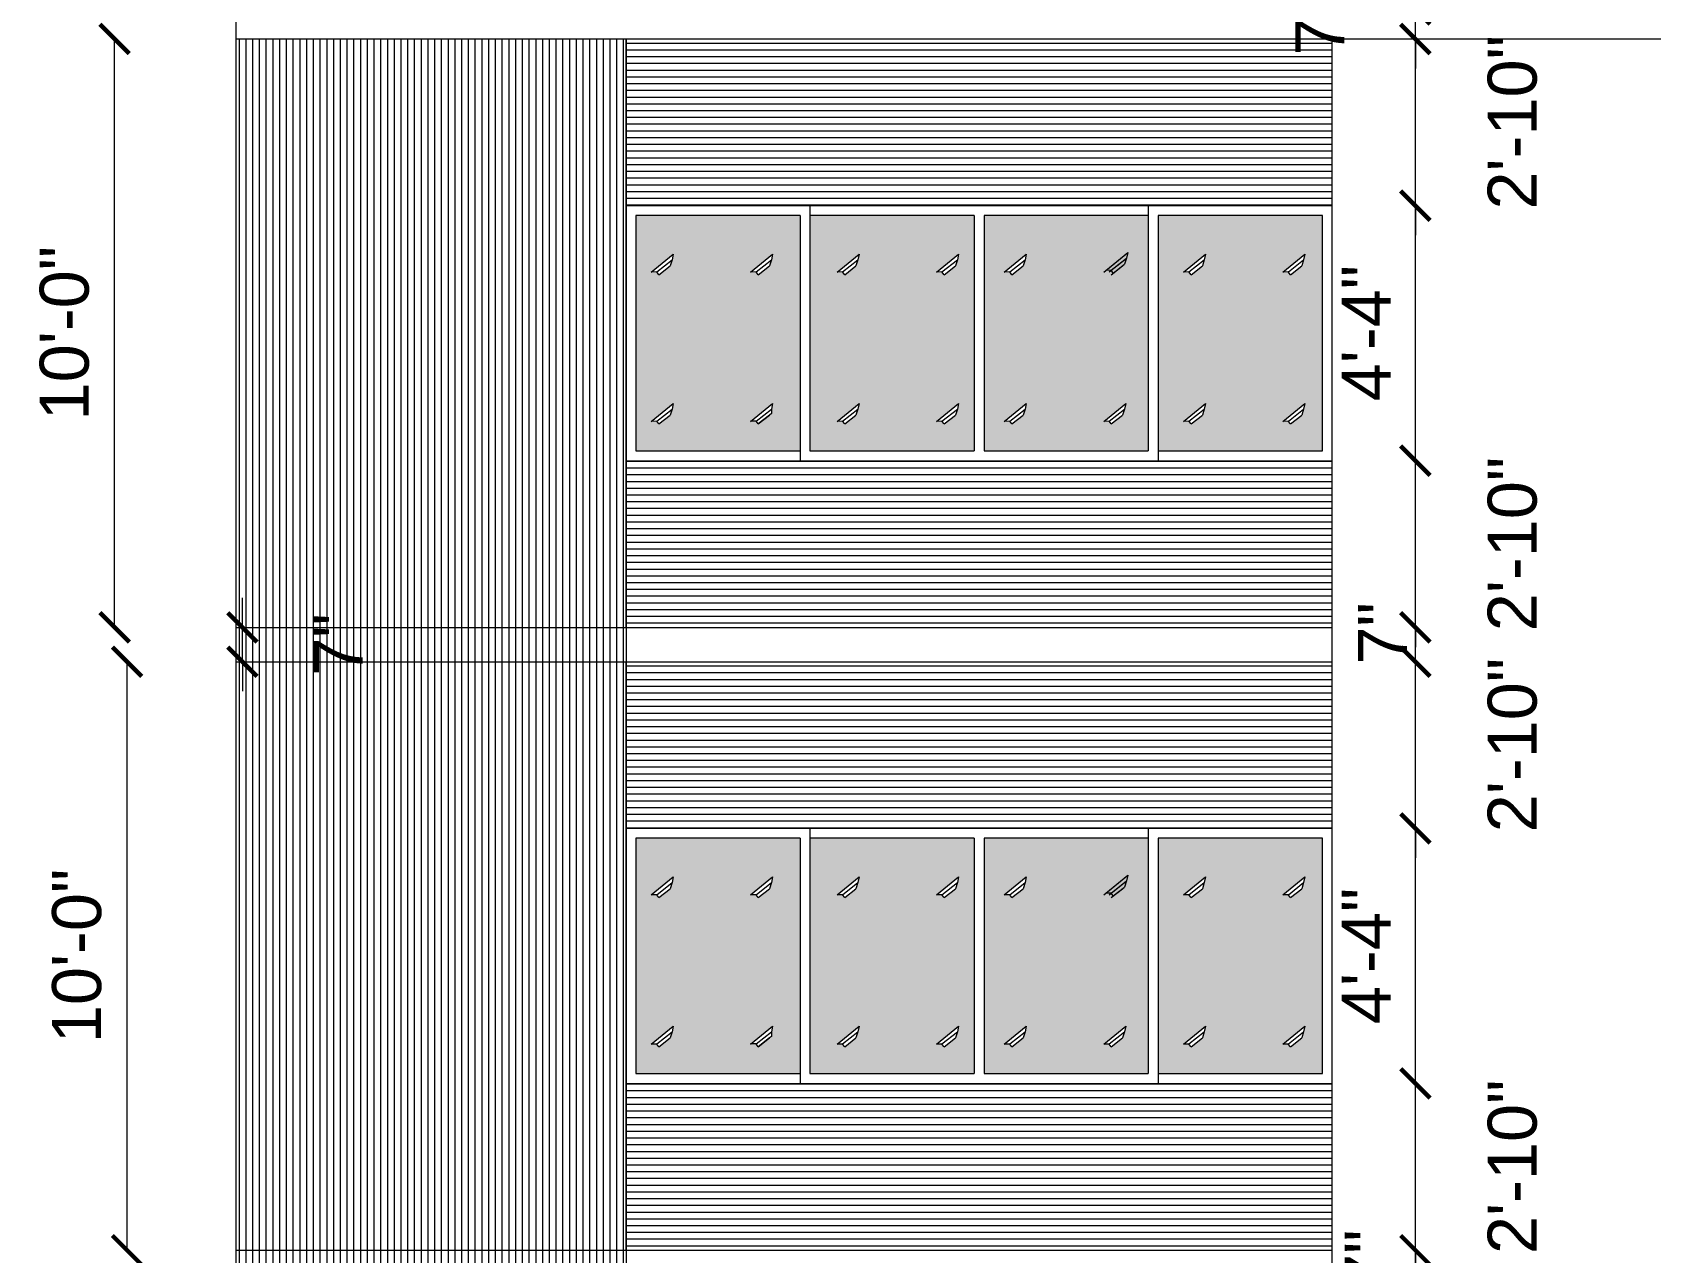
# Model space of a CAD drawing. Header units: inches. Extents: x -250485 to 735580, y -140410 to 288049.
# Drawn here: x 52215.4 to 52545.4, y 21725.4 to 21974.3 of the extents above; entities that cross this region are included whole.
import ezdxf

# ---------------------------------------------------------------- set-up
doc = ezdxf.new("R2010")
doc.units = ezdxf.units.IN
doc.header["$MEASUREMENT"] = 0
doc.header["$PDMODE"] = 35
doc.layers.get('0').update_dxf_attribs({"lineweight": 0})
doc.layers.get('Defpoints').update_dxf_attribs({"lineweight": 0})
for name, color, linetype, lineweight in [('DIM_WORKING', 7, 'Continuous', 0), ('FIX', 251, 'Continuous', 0), ('HATCH', 252, 'Continuous', 0), ('Layer1', 134, 'Continuous', 0), ('window', 140, 'Continuous', 0)]:
    doc.layers.add(name, color=color, linetype=linetype, lineweight=lineweight)
doc.styles.add('10IN', font='arial.ttf', dxfattribs={"height": 10})
doc.styles.add('SX', font='arial.ttf')
doc.dimstyles.new('DIM1', dxfattribs={"dimtxt": 15, "dimasz": 24, "dimexe": 0, "dimexo": 0, "dimgap": 20, "dimtad": 0, "dimdec": 0, "dimzin": 3, "dimdsep": 46, "dimlunit": 3, "dimtxsty": 'SX', "dimblk": 'OPEN30', "dimcen": 0, "dimse1": 1, "dimse2": 1, "dimclrd": 256, "dimclrt": 2, "dimadec": 0, "dimazin": 0, "dimtfac": 1, "dimtdec": 0, "dimtmove": 2, "dimatfit": 0, "dimldrblk": 'OPEN30', "dimfxl": 1, "dimtvp": 1, "dimtolj": 1, "dimtzin": 3, "dimlwd": -1, "dimarcsym": 0})
pattern_1 = [(0, (52632.9647, 21803.827), (4e-16, 1.375), [])]
pattern_2 = [(0, (52632.9647, 21930.827), (4e-16, 1.375), [])]

# ---------------------------------------------------------------- blocks, each defined once
blk = doc.blocks.new('_ArchTick')
at = {"color": 0, "linetype": 'ByBlock', "const_width": 0.15}
blk.add_lwpolyline([(-0.5, -0.5), (0.5, 0.5)], dxfattribs=at)
blk = doc.blocks.new('*D442')
at = {"layer": 'Defpoints', "color": 0, "ltscale": 30, "transparency": 16777216}
for p in [(52256.96, 21852.92), (52258.22, 21852.92), (52256.96, 21845.92)]:
    blk.add_point(p, dxfattribs=at)
at = {"layer": 'DIM_WORKING', "ltscale": 30, "transparency": 16777216}
for p, q in [((52258.22, 21852.92), (52258.22, 21858.92)), ((52258.22, 21845.92), (52258.22, 21852.92)), ((52258.22, 21845.92), (52258.22, 21839.92))]:
    blk.add_line(p, q, dxfattribs=at)
at = {"layer": 'DIM_WORKING', "ltscale": 30, "transparency": 16777216, "xscale": 6, "yscale": 6, "zscale": 6}
for p, rotation in [((52258.22, 21852.92), 270), ((52258.22, 21845.92), 90)]:
    blk.add_blockref('_ArchTick', p, dxfattribs=dict(at, rotation=rotation))
at = {"layer": 'DIM_WORKING', "ltscale": 30, "transparency": 16777216, "insert": (52277.72, 21849.42), "char_height": 10, "attachment_point": 5, "rotation": 90, "style": '10IN'}
blk.add_mtext('\\A1;7"', dxfattribs=at)
blk = doc.blocks.new('*D444')
at = {"layer": 'Defpoints', "color": 0, "ltscale": 30, "transparency": 16777216}
for p in [(52234.68, 21845.92), (52261.74, 21845.92), (52262.66, 21725.92)]:
    blk.add_point(p, dxfattribs=at)
at = {"layer": 'DIM_WORKING', "ltscale": 30, "transparency": 16777216}
blk.add_line((52234.68, 21725.92), (52234.68, 21845.92), dxfattribs=at)
at = {"layer": 'DIM_WORKING', "ltscale": 30, "transparency": 16777216, "xscale": 6, "yscale": 6, "zscale": 6}
for p, rotation in [((52234.68, 21845.92), 90), ((52234.68, 21725.92), 270)]:
    blk.add_blockref('_ArchTick', p, dxfattribs=dict(at, rotation=rotation))
at = {"layer": 'DIM_WORKING', "ltscale": 30, "transparency": 16777216, "insert": (52224.47, 21785.92), "char_height": 10, "attachment_point": 5, "rotation": 90, "style": '10IN'}
blk.add_mtext('\\A1;10\'-0"', dxfattribs=at)
blk = doc.blocks.new('*D445')
at = {"layer": 'Defpoints', "color": 0, "ltscale": 30, "transparency": 16777216}
for p in [(52232.15, 21972.92), (52266.03, 21972.92), (52266.03, 21852.92)]:
    blk.add_point(p, dxfattribs=at)
at = {"layer": 'DIM_WORKING', "ltscale": 30, "transparency": 16777216}
blk.add_line((52232.15, 21852.92), (52232.15, 21972.92), dxfattribs=at)
at = {"layer": 'DIM_WORKING', "ltscale": 30, "transparency": 16777216, "xscale": 6, "yscale": 6, "zscale": 6}
for p, rotation in [((52232.15, 21972.92), 90), ((52232.15, 21852.92), 270)]:
    blk.add_blockref('_ArchTick', p, dxfattribs=dict(at, rotation=rotation))
at = {"layer": 'DIM_WORKING', "ltscale": 30, "transparency": 16777216, "insert": (52221.94, 21912.92), "char_height": 10, "attachment_point": 5, "rotation": 90, "style": '10IN'}
blk.add_mtext('\\A1;10\'-0"', dxfattribs=at)
blk = doc.blocks.new('*D461')
at = {"layer": 'Defpoints', "color": 0, "ltscale": 30, "transparency": 16777216}
for p in [(52480.46, 21725.92), (52497.43, 21725.92), (52480.46, 21718.92)]:
    blk.add_point(p, dxfattribs=at)
at = {"layer": 'DIM_WORKING', "ltscale": 30, "transparency": 16777216}
blk.add_line((52497.43, 21718.92), (52497.43, 21725.92), dxfattribs=at)
at = {"layer": 'DIM_WORKING', "ltscale": 30, "transparency": 16777216, "xscale": 6, "yscale": 6, "zscale": 6}
for p, rotation in [((52497.43, 21725.92), 90), ((52497.43, 21718.92), 270)]:
    blk.add_blockref('_ArchTick', p, dxfattribs=dict(at, rotation=rotation))
at = {"layer": 'DIM_WORKING', "ltscale": 30, "transparency": 16777216, "insert": (52488.04, 21723.77), "char_height": 10, "attachment_point": 5, "rotation": 90, "style": '10IN'}
blk.add_mtext('\\A1;7"', dxfattribs=at)
blk = doc.blocks.new('*D462')
at = {"layer": 'Defpoints', "color": 0, "ltscale": 30, "transparency": 16777216}
for p in [(52480.46, 21759.92), (52497.43, 21759.92), (52480.46, 21725.92)]:
    blk.add_point(p, dxfattribs=at)
at = {"layer": 'DIM_WORKING', "ltscale": 30, "transparency": 16777216}
for p, q in [((52497.43, 21759.92), (52497.43, 21765.92)), ((52497.43, 21725.92), (52497.43, 21759.92)), ((52497.43, 21725.92), (52497.43, 21719.92))]:
    blk.add_line(p, q, dxfattribs=at)
at = {"layer": 'DIM_WORKING', "ltscale": 30, "transparency": 16777216, "xscale": 6, "yscale": 6, "zscale": 6}
for p, rotation in [((52497.43, 21759.92), 270), ((52497.43, 21725.92), 90)]:
    blk.add_blockref('_ArchTick', p, dxfattribs=dict(at, rotation=rotation))
at = {"layer": 'DIM_WORKING', "ltscale": 30, "transparency": 16777216, "insert": (52517.25, 21742.92), "char_height": 10, "attachment_point": 5, "rotation": 90, "style": '10IN'}
blk.add_mtext('\\A1;2\'-10"', dxfattribs=at)
blk = doc.blocks.new('*D463')
at = {"layer": 'Defpoints', "color": 0, "ltscale": 30, "transparency": 16777216}
for p in [(52480.46, 21811.92), (52497.43, 21811.92), (52480.46, 21759.92)]:
    blk.add_point(p, dxfattribs=at)
at = {"layer": 'DIM_WORKING', "ltscale": 30, "transparency": 16777216}
blk.add_line((52497.43, 21759.92), (52497.43, 21811.92), dxfattribs=at)
at = {"layer": 'DIM_WORKING', "ltscale": 30, "transparency": 16777216, "xscale": 6, "yscale": 6, "zscale": 6}
for p, rotation in [((52497.43, 21811.92), 90), ((52497.43, 21759.92), 270)]:
    blk.add_blockref('_ArchTick', p, dxfattribs=dict(at, rotation=rotation))
at = {"layer": 'DIM_WORKING', "ltscale": 30, "transparency": 16777216, "insert": (52487.43, 21785.92), "char_height": 10, "attachment_point": 5, "rotation": 90, "style": '10IN'}
blk.add_mtext('\\A1;4\'-4"', dxfattribs=at)
blk = doc.blocks.new('*D464')
at = {"layer": 'Defpoints', "color": 0, "ltscale": 30, "transparency": 16777216}
for p in [(52480.46, 21845.92), (52497.43, 21845.92), (52480.46, 21811.92)]:
    blk.add_point(p, dxfattribs=at)
at = {"layer": 'DIM_WORKING', "ltscale": 30, "transparency": 16777216}
for p, q in [((52497.43, 21845.92), (52497.43, 21851.92)), ((52497.43, 21811.92), (52497.43, 21845.92)), ((52497.43, 21811.92), (52497.43, 21805.92))]:
    blk.add_line(p, q, dxfattribs=at)
at = {"layer": 'DIM_WORKING', "ltscale": 30, "transparency": 16777216, "xscale": 6, "yscale": 6, "zscale": 6}
for p, rotation in [((52497.43, 21845.92), 270), ((52497.43, 21811.92), 90)]:
    blk.add_blockref('_ArchTick', p, dxfattribs=dict(at, rotation=rotation))
at = {"layer": 'DIM_WORKING', "ltscale": 30, "transparency": 16777216, "insert": (52517.25, 21828.92), "char_height": 10, "attachment_point": 5, "rotation": 90, "style": '10IN'}
blk.add_mtext('\\A1;2\'-10"', dxfattribs=at)
blk = doc.blocks.new('*D465')
at = {"layer": 'Defpoints', "color": 0, "ltscale": 30, "transparency": 16777216}
for p in [(52480.46, 21852.92), (52497.43, 21852.92), (52480.46, 21845.92)]:
    blk.add_point(p, dxfattribs=at)
at = {"layer": 'DIM_WORKING', "ltscale": 30, "transparency": 16777216}
blk.add_line((52497.43, 21845.92), (52497.43, 21852.92), dxfattribs=at)
at = {"layer": 'DIM_WORKING', "ltscale": 30, "transparency": 16777216, "xscale": 6, "yscale": 6, "zscale": 6}
for p, rotation in [((52497.43, 21852.92), 90), ((52497.43, 21845.92), 270)]:
    blk.add_blockref('_ArchTick', p, dxfattribs=dict(at, rotation=rotation))
at = {"layer": 'DIM_WORKING', "ltscale": 30, "transparency": 16777216, "insert": (52490.75, 21851.69), "char_height": 10, "attachment_point": 5, "rotation": 90, "style": '10IN'}
blk.add_mtext('\\A1;7"', dxfattribs=at)
blk = doc.blocks.new('*D466')
at = {"layer": 'Defpoints', "color": 0, "ltscale": 30, "transparency": 16777216}
for p in [(52480.46, 21886.92), (52497.43, 21886.92), (52480.46, 21852.92)]:
    blk.add_point(p, dxfattribs=at)
at = {"layer": 'DIM_WORKING', "ltscale": 30, "transparency": 16777216}
for p, q in [((52497.43, 21886.92), (52497.43, 21890.92)), ((52497.43, 21852.92), (52497.43, 21886.92)), ((52497.43, 21852.92), (52497.43, 21848.92))]:
    blk.add_line(p, q, dxfattribs=at)
at = {"layer": 'DIM_WORKING', "ltscale": 30, "transparency": 16777216, "xscale": 4, "yscale": 4, "zscale": 4}
for p, rotation in [((52497.43, 21886.92), 270), ((52497.43, 21852.92), 90)]:
    blk.add_blockref('_ArchTick', p, dxfattribs=dict(at, rotation=rotation))
at = {"layer": 'DIM_WORKING', "ltscale": 30, "transparency": 16777216, "insert": (52517.25, 21869.92), "char_height": 10, "attachment_point": 5, "rotation": 90, "style": '10IN'}
blk.add_mtext('\\A1;2\'-10"', dxfattribs=at)
blk = doc.blocks.new('*D467')
at = {"layer": 'Defpoints', "color": 0, "ltscale": 30, "transparency": 16777216}
for p in [(52480.46, 21938.92), (52497.43, 21938.92), (52480.46, 21886.92)]:
    blk.add_point(p, dxfattribs=at)
at = {"layer": 'DIM_WORKING', "ltscale": 30, "transparency": 16777216}
blk.add_line((52497.43, 21886.92), (52497.43, 21938.92), dxfattribs=at)
at = {"layer": 'DIM_WORKING', "ltscale": 30, "transparency": 16777216, "xscale": 6, "yscale": 6, "zscale": 6}
for p, rotation in [((52497.43, 21938.92), 90), ((52497.43, 21886.92), 270)]:
    blk.add_blockref('_ArchTick', p, dxfattribs=dict(at, rotation=rotation))
at = {"layer": 'DIM_WORKING', "ltscale": 30, "transparency": 16777216, "insert": (52487.43, 21912.92), "char_height": 10, "attachment_point": 5, "rotation": 90, "style": '10IN'}
blk.add_mtext('\\A1;4\'-4"', dxfattribs=at)
blk = doc.blocks.new('*D468')
at = {"layer": 'Defpoints', "color": 0, "ltscale": 30, "transparency": 16777216}
for p in [(52480.46, 21972.92), (52497.43, 21972.92), (52480.46, 21938.92)]:
    blk.add_point(p, dxfattribs=at)
at = {"layer": 'DIM_WORKING', "ltscale": 30, "transparency": 16777216}
for p, q in [((52497.43, 21972.92), (52497.43, 21978.92)), ((52497.43, 21938.92), (52497.43, 21972.92)), ((52497.43, 21938.92), (52497.43, 21932.92))]:
    blk.add_line(p, q, dxfattribs=at)
at = {"layer": 'DIM_WORKING', "ltscale": 30, "transparency": 16777216, "xscale": 6, "yscale": 6, "zscale": 6}
for p, rotation in [((52497.43, 21972.92), 270), ((52497.43, 21938.92), 90)]:
    blk.add_blockref('_ArchTick', p, dxfattribs=dict(at, rotation=rotation))
at = {"layer": 'DIM_WORKING', "ltscale": 30, "transparency": 16777216, "insert": (52517.25, 21955.92), "char_height": 10, "attachment_point": 5, "rotation": 90, "style": '10IN'}
blk.add_mtext('\\A1;2\'-10"', dxfattribs=at)
blk = doc.blocks.new('*D469')
at = {"layer": 'Defpoints', "color": 0, "ltscale": 30, "transparency": 16777216}
for p in [(52497.43, 21978.92), (52497.43, 21978.92), (52480.46, 21972.92)]:
    blk.add_point(p, dxfattribs=at)
at = {"layer": 'DIM_WORKING', "ltscale": 30, "transparency": 16777216}
for p, q in [((52497.43, 21978.92), (52497.43, 21984.92)), ((52497.43, 21972.92), (52497.43, 21978.92)), ((52497.43, 21972.92), (52497.43, 21966.92))]:
    blk.add_line(p, q, dxfattribs=at)
at = {"layer": 'DIM_WORKING', "ltscale": 30, "transparency": 16777216, "xscale": 6, "yscale": 6, "zscale": 6}
for p, rotation in [((52497.43, 21978.92), 270), ((52497.43, 21972.92), 90)]:
    blk.add_blockref('_ArchTick', p, dxfattribs=dict(at, rotation=rotation))
at = {"layer": 'DIM_WORKING', "ltscale": 30, "transparency": 16777216, "insert": (52477.93, 21975.92), "char_height": 10, "attachment_point": 5, "rotation": 90, "style": '10IN'}
blk.add_mtext('\\A1;7"', dxfattribs=at)

msp = doc.modelspace()

# ---------------------------------------------------------------- hatches: boundary and pattern name
at = {"layer": 'DIM_WORKING', "ltscale": 30}
h = msp.add_hatch(color=256, dxfattribs=at)
h.set_gradient(color1=(191, 203, 212), one_color=1, tint=1, name='CURVED')
h.paths.add_polyline_path([(52371.96, 21936.92), (52338.46, 21936.92), (52338.46, 21888.92), (52371.96, 21888.92)])
h.paths.add_polyline_path([(52361.86, 21925.38), (52366.35, 21929.04), (52366.1, 21927.87), (52365.71, 21926.64), (52363.41, 21924.84), (52362.97, 21925.4)], flags=16)
h.paths.add_polyline_path([(52345.44, 21926.64), (52343.15, 21924.84), (52342.7, 21925.4), (52341.59, 21925.38), (52346.08, 21929.04), (52345.84, 21927.87)], flags=16)
h.paths.add_polyline_path([(52366.35, 21898.6), (52366.1, 21897.43), (52366.1, 21896.52), (52365.71, 21896.2), (52363.41, 21894.4), (52362.98, 21894.97), (52361.9, 21894.97)], flags=16)
h.paths.add_polyline_path([(52346.08, 21898.6), (52345.84, 21897.43), (52345.44, 21896.2), (52343.15, 21894.4), (52342.7, 21894.96), (52341.59, 21894.94)], flags=16)
h.paths.add_polyline_path([(52373.96, 21888.92), (52407.46, 21888.92), (52407.46, 21936.92), (52373.96, 21936.92)])
h.paths.add_polyline_path([(52381.06, 21924.84), (52380.61, 21925.4), (52379.51, 21925.38), (52383.99, 21929.04), (52383.75, 21927.87), (52383.35, 21926.64)], flags=16)
h.paths.add_polyline_path([(52383.99, 21898.6), (52383.75, 21897.43), (52383.35, 21896.2), (52381.06, 21894.4), (52380.61, 21894.96), (52379.51, 21894.94)], flags=16)
h.paths.add_polyline_path([(52399.77, 21925.38), (52404.26, 21929.04), (52404.02, 21927.87), (52403.62, 21926.64), (52401.33, 21924.84), (52400.88, 21925.4)], flags=16)
h.paths.add_polyline_path([(52399.77, 21894.94), (52404.26, 21898.6), (52404.02, 21897.43), (52403.62, 21896.2), (52401.33, 21894.4), (52400.88, 21894.96)], flags=16)
h.paths.add_polyline_path([(52409.46, 21888.92), (52442.96, 21888.92), (52442.96, 21936.92), (52409.46, 21936.92)])
h.paths.add_polyline_path([(52418.08, 21898.6), (52417.84, 21897.43), (52417.44, 21896.2), (52415.15, 21894.4), (52414.7, 21894.96), (52413.6, 21894.94)], flags=16)
h.paths.add_polyline_path([(52415.15, 21924.84), (52414.7, 21925.4), (52413.6, 21925.38), (52418.08, 21929.04), (52417.84, 21927.87), (52417.44, 21926.64)], flags=16)
h.paths.add_polyline_path([(52438.12, 21926.98), (52435.83, 21925.17), (52435.42, 21924.84), (52437.71, 21926.64)], flags=16)
h.paths.add_polyline_path([(52433.87, 21894.94), (52438.35, 21898.6), (52438.11, 21897.43), (52437.71, 21896.2), (52435.42, 21894.4), (52434.97, 21894.96)], flags=16)
h.paths.add_polyline_path([(52478.46, 21936.92), (52444.96, 21936.92), (52444.96, 21888.92), (52478.46, 21888.92)])
h.paths.add_polyline_path([(52454.63, 21898.6), (52454.38, 21897.43), (52453.99, 21896.2), (52451.69, 21894.4), (52451.25, 21894.96), (52450.14, 21894.94)], flags=16)
h.paths.add_polyline_path([(52474.89, 21898.6), (52474.65, 21897.43), (52474.25, 21896.2), (52471.96, 21894.4), (52471.52, 21894.96), (52470.41, 21894.94)], flags=16)
h.paths.add_polyline_path([(52470.41, 21925.38), (52474.89, 21929.04), (52474.65, 21927.87), (52474.25, 21926.64), (52471.96, 21924.84), (52471.52, 21925.4)], flags=16)
h.paths.add_polyline_path([(52451.69, 21924.84), (52451.25, 21925.4), (52450.14, 21925.38), (52454.63, 21929.04), (52454.38, 21927.87), (52453.99, 21926.64)], flags=16)
h = msp.add_hatch(color=256, dxfattribs=at)
h.set_gradient(color1=(191, 203, 212), one_color=1, tint=1, name='CURVED')
h.paths.add_polyline_path([(52371.96, 21809.92), (52338.46, 21809.92), (52338.46, 21761.92), (52371.96, 21761.92)])
h.paths.add_polyline_path([(52361.86, 21798.38), (52366.35, 21802.04), (52366.1, 21800.87), (52365.71, 21799.64), (52363.41, 21797.84), (52362.97, 21798.4)], flags=16)
h.paths.add_polyline_path([(52345.44, 21799.64), (52343.15, 21797.84), (52342.7, 21798.4), (52341.59, 21798.38), (52346.08, 21802.04), (52345.84, 21800.87)], flags=16)
h.paths.add_polyline_path([(52366.35, 21771.6), (52366.1, 21770.43), (52366.1, 21769.52), (52365.71, 21769.2), (52363.41, 21767.4), (52362.98, 21767.97), (52361.9, 21767.97)], flags=16)
h.paths.add_polyline_path([(52346.08, 21771.6), (52345.84, 21770.43), (52345.44, 21769.2), (52343.15, 21767.4), (52342.7, 21767.96), (52341.59, 21767.94)], flags=16)
h.paths.add_polyline_path([(52373.96, 21761.92), (52407.46, 21761.92), (52407.46, 21809.92), (52373.96, 21809.92)])
h.paths.add_polyline_path([(52381.06, 21797.84), (52380.61, 21798.4), (52379.51, 21798.38), (52383.99, 21802.04), (52383.75, 21800.87), (52383.35, 21799.64)], flags=16)
h.paths.add_polyline_path([(52383.99, 21771.6), (52383.75, 21770.43), (52383.35, 21769.2), (52381.06, 21767.4), (52380.61, 21767.96), (52379.51, 21767.94)], flags=16)
h.paths.add_polyline_path([(52399.77, 21798.38), (52404.26, 21802.04), (52404.02, 21800.87), (52403.62, 21799.64), (52401.33, 21797.84), (52400.88, 21798.4)], flags=16)
h.paths.add_polyline_path([(52399.77, 21767.94), (52404.26, 21771.6), (52404.02, 21770.43), (52403.62, 21769.2), (52401.33, 21767.4), (52400.88, 21767.96)], flags=16)
h.paths.add_polyline_path([(52409.46, 21761.92), (52442.96, 21761.92), (52442.96, 21809.92), (52409.46, 21809.92)])
h.paths.add_polyline_path([(52418.08, 21771.6), (52417.84, 21770.43), (52417.44, 21769.2), (52415.15, 21767.4), (52414.7, 21767.96), (52413.6, 21767.94)], flags=16)
h.paths.add_polyline_path([(52415.15, 21797.84), (52414.7, 21798.4), (52413.6, 21798.38), (52418.08, 21802.04), (52417.84, 21800.87), (52417.44, 21799.64)], flags=16)
h.paths.add_polyline_path([(52438.12, 21799.98), (52435.83, 21798.17), (52435.42, 21797.84), (52437.71, 21799.64)], flags=16)
h.paths.add_polyline_path([(52433.87, 21767.94), (52438.35, 21771.6), (52438.11, 21770.43), (52437.71, 21769.2), (52435.42, 21767.4), (52434.97, 21767.96)], flags=16)
h.paths.add_polyline_path([(52478.46, 21809.92), (52444.96, 21809.92), (52444.96, 21761.92), (52478.46, 21761.92)])
h.paths.add_polyline_path([(52454.63, 21771.6), (52454.38, 21770.43), (52453.99, 21769.2), (52451.69, 21767.4), (52451.25, 21767.96), (52450.14, 21767.94)], flags=16)
h.paths.add_polyline_path([(52474.89, 21771.6), (52474.65, 21770.43), (52474.25, 21769.2), (52471.96, 21767.4), (52471.52, 21767.96), (52470.41, 21767.94)], flags=16)
h.paths.add_polyline_path([(52470.41, 21798.38), (52474.89, 21802.04), (52474.65, 21800.87), (52474.25, 21799.64), (52471.96, 21797.84), (52471.52, 21798.4)], flags=16)
h.paths.add_polyline_path([(52451.69, 21797.84), (52451.25, 21798.4), (52450.14, 21798.38), (52454.63, 21802.04), (52454.38, 21800.87), (52453.99, 21799.64)], flags=16)
at = {"layer": 'FIX', "ltscale": 30}
h = msp.add_hatch(dxfattribs=at)
h.set_pattern_fill('ANSI31', color=256, scale=11, angle=225, style=0)
h.set_pattern_definition([(270, (46690.2133, 17952.7787), (1.375, -3e-16), [])])
h.paths.add_polyline_path([(52336.46, 21972.92), (52256.96, 21972.92), (52256.96, 21344.92), (52336.46, 21344.92)])
h = msp.add_hatch(dxfattribs=at)
h.set_pattern_fill('ANSI31', color=256, scale=11, angle=315, style=0)
h.set_pattern_definition(pattern_2)
h.paths.add_polyline_path([(52480.46, 21972.92), (52336.46, 21972.92), (52336.46, 21938.92), (52480.46, 21938.92)])
h = msp.add_hatch(dxfattribs=at)
h.set_pattern_fill('ANSI31', color=256, scale=11, angle=315, style=0)
h.set_pattern_definition(pattern_2)
h.paths.add_polyline_path([(52480.46, 21886.92), (52336.46, 21886.92), (52336.46, 21852.92), (52480.46, 21852.92)])
h.paths.add_polyline_path([(52716.96, 21886.92), (52572.96, 21886.92), (52572.96, 21852.92), (52716.96, 21852.92)])
h.paths.add_polyline_path([(52716.96, 21972.92), (52572.96, 21972.92), (52572.96, 21938.92), (52716.96, 21938.92)])
h.paths.add_polyline_path([(52841.71, 21972.92), (52787.25, 21972.92), (52787.25, 21938.92), (52841.71, 21938.92)])
h.paths.add_polyline_path([(52841.71, 21886.92), (52787.25, 21886.92), (52787.25, 21852.92), (52841.71, 21852.92)])
h = msp.add_hatch(dxfattribs=at)
h.set_pattern_fill('ANSI31', color=256, scale=11, angle=315, style=0)
h.set_pattern_definition(pattern_1)
h.paths.add_polyline_path([(52480.46, 21845.92), (52336.46, 21845.92), (52336.46, 21811.92), (52480.46, 21811.92)])
h = msp.add_hatch(dxfattribs=at)
h.set_pattern_fill('ANSI31', color=256, scale=11, angle=315, style=0)
h.set_pattern_definition(pattern_1)
h.paths.add_polyline_path([(52480.46, 21759.92), (52336.46, 21759.92), (52336.46, 21725.92), (52480.46, 21725.92)])
h.paths.add_polyline_path([(52716.96, 21759.92), (52572.96, 21759.92), (52572.96, 21725.92), (52716.96, 21725.92)])
h.paths.add_polyline_path([(52716.96, 21845.92), (52572.96, 21845.92), (52572.96, 21811.92), (52716.96, 21811.92)])
h.paths.add_polyline_path([(52841.71, 21845.92), (52787.25, 21845.92), (52787.25, 21811.92), (52841.71, 21811.92)])
h.paths.add_polyline_path([(52841.71, 21759.92), (52787.25, 21759.92), (52787.25, 21725.92), (52841.71, 21725.92)])

# ---------------------------------------------------------------- linework, layer by layer
at = {"layer": 'DIM_WORKING', "ltscale": 30}
msp.add_line((52256.96, 21598.92), (52256.96, 21725.92), dxfattribs=at)
msp.add_lwpolyline([(52256.96, 21972.92), (52841.71, 21972.92)], dxfattribs=at)
at = {"layer": 'FIX', "ltscale": 30}
for points in [[(52336.46, 21344.92), (52256.96, 21344.92), (52256.96, 21972.92), (52336.46, 21972.92)], [(52572.96, 21344.92), (52480.46, 21344.92), (52480.46, 21972.92), (52572.96, 21972.92)]]:
    msp.add_lwpolyline(points, close=True, dxfattribs=at)
at = {"layer": 'HATCH', "ltscale": 30}
for p, q in [((52256.96, 21852.92), (52256.96, 21979.92)), ((52336.46, 21852.92), (52336.46, 21972.92)), ((52480.46, 21852.92), (52480.46, 21972.92)), ((52256.96, 21725.92), (52256.96, 21852.92)), ((52336.46, 21725.92), (52336.46, 21845.92)), ((52480.46, 21725.92), (52480.46, 21845.92))]:
    msp.add_line(p, q, dxfattribs=at)
for points in [[(52256.96, 21852.92), (52480.46, 21852.92)], [(52256.96, 21852.92), (52480.46, 21852.92)], [(52256.96, 21845.92), (52480.46, 21845.92)], [(52256.96, 21725.92), (52480.46, 21725.92)], [(52256.96, 21725.92), (52480.46, 21725.92)]]:
    msp.add_lwpolyline(points, dxfattribs=at)
at = {"layer": 'Layer1', "ltscale": 30}
for p, q in [((52341.59, 21925.38), (52346.08, 21929.04)), ((52346.08, 21929.04), (52345.84, 21927.87)), ((52361.86, 21925.38), (52366.35, 21929.04)), ((52361.86, 21925.38), (52366.35, 21929.04)), ((52366.35, 21929.04), (52366.1, 21927.87)), ((52379.51, 21925.38), (52383.99, 21929.04)), ((52379.51, 21925.38), (52383.99, 21929.04)), ((52383.99, 21929.04), (52383.75, 21927.87)), ((52399.77, 21925.38), (52404.26, 21929.04)), ((52399.77, 21925.38), (52404.26, 21929.04)), ((52404.26, 21929.04), (52404.02, 21927.87)), ((52413.6, 21925.38), (52418.08, 21929.04)), ((52413.6, 21925.38), (52418.08, 21929.04)), ((52418.08, 21929.04), (52417.84, 21927.87)), ((52433.87, 21925.38), (52438.35, 21929.04)), ((52434.28, 21925.72), (52438.76, 21929.38)), ((52435.39, 21925.74), (52438.52, 21928.21)), ((52438.52, 21928.21), (52438.12, 21926.98)), ((52438.76, 21929.38), (52438.52, 21928.21)), ((52450.14, 21925.38), (52454.63, 21929.04)), ((52450.14, 21925.38), (52454.63, 21929.04)), ((52454.63, 21929.04), (52454.38, 21927.87)), ((52470.41, 21925.38), (52474.89, 21929.04)), ((52470.41, 21925.38), (52474.89, 21929.04)), ((52474.89, 21929.04), (52474.65, 21927.87)), ((52342.7, 21925.4), (52341.59, 21925.38)), ((52343.15, 21924.84), (52342.7, 21925.4)), ((52342.71, 21925.41), (52345.84, 21927.87)), ((52343.15, 21924.84), (52345.44, 21926.64)), ((52345.84, 21927.87), (52345.44, 21926.64)), ((52362.97, 21925.4), (52361.86, 21925.38)), ((52363.41, 21924.84), (52362.97, 21925.4)), ((52362.98, 21925.41), (52366.1, 21927.87)), ((52362.98, 21925.41), (52366.1, 21927.87)), ((52363.41, 21924.84), (52365.71, 21926.64)), ((52363.41, 21924.84), (52365.71, 21926.64)), ((52366.1, 21927.87), (52365.71, 21926.64)), ((52380.61, 21925.4), (52379.51, 21925.38)), ((52381.06, 21924.84), (52380.61, 21925.4)), ((52380.62, 21925.41), (52383.75, 21927.87)), ((52380.62, 21925.41), (52383.75, 21927.87)), ((52381.06, 21924.84), (52383.35, 21926.64)), ((52381.06, 21924.84), (52383.35, 21926.64)), ((52383.75, 21927.87), (52383.35, 21926.64)), ((52400.88, 21925.4), (52399.77, 21925.38)), ((52401.33, 21924.84), (52400.88, 21925.4)), ((52400.89, 21925.41), (52404.02, 21927.87)), ((52400.89, 21925.41), (52404.02, 21927.87)), ((52401.33, 21924.84), (52403.62, 21926.64)), ((52401.33, 21924.84), (52403.62, 21926.64)), ((52404.02, 21927.87), (52403.62, 21926.64)), ((52414.7, 21925.4), (52413.6, 21925.38)), ((52415.15, 21924.84), (52414.7, 21925.4)), ((52414.71, 21925.41), (52417.84, 21927.87)), ((52414.71, 21925.41), (52417.84, 21927.87)), ((52415.15, 21924.84), (52417.44, 21926.64)), ((52415.15, 21924.84), (52417.44, 21926.64)), ((52417.84, 21927.87), (52417.44, 21926.64)), ((52435.38, 21925.74), (52434.28, 21925.72)), ((52434.98, 21925.41), (52438.11, 21927.87)), ((52435.83, 21925.17), (52435.38, 21925.74)), ((52435.42, 21924.84), (52437.71, 21926.64)), ((52435.83, 21925.17), (52438.12, 21926.98)), ((52451.25, 21925.4), (52450.14, 21925.38)), ((52451.69, 21924.84), (52451.25, 21925.4)), ((52451.26, 21925.41), (52454.38, 21927.87)), ((52451.26, 21925.41), (52454.38, 21927.87)), ((52451.69, 21924.84), (52453.99, 21926.64)), ((52451.69, 21924.84), (52453.99, 21926.64)), ((52454.38, 21927.87), (52453.99, 21926.64)), ((52471.52, 21925.4), (52470.41, 21925.38)), ((52471.96, 21924.84), (52471.52, 21925.4)), ((52471.53, 21925.41), (52474.65, 21927.87)), ((52471.53, 21925.41), (52474.65, 21927.87)), ((52471.96, 21924.84), (52474.25, 21926.64)), ((52471.96, 21924.84), (52474.25, 21926.64)), ((52474.65, 21927.87), (52474.25, 21926.64)), ((52341.59, 21894.94), (52346.08, 21898.6)), ((52341.59, 21894.94), (52346.08, 21898.6)), ((52346.08, 21898.6), (52345.84, 21897.43)), ((52361.86, 21894.94), (52366.35, 21898.6)), ((52366.35, 21898.6), (52366.1, 21897.43)), ((52379.51, 21894.94), (52383.99, 21898.6)), ((52379.51, 21894.94), (52383.99, 21898.6)), ((52383.99, 21898.6), (52383.75, 21897.43)), ((52399.77, 21894.94), (52404.26, 21898.6)), ((52399.77, 21894.94), (52404.26, 21898.6)), ((52404.26, 21898.6), (52404.02, 21897.43)), ((52413.6, 21894.94), (52418.08, 21898.6)), ((52413.6, 21894.94), (52418.08, 21898.6)), ((52418.08, 21898.6), (52417.84, 21897.43)), ((52433.87, 21894.94), (52438.35, 21898.6)), ((52433.87, 21894.94), (52438.35, 21898.6)), ((52438.35, 21898.6), (52438.11, 21897.43)), ((52450.14, 21894.94), (52454.63, 21898.6)), ((52450.14, 21894.94), (52454.63, 21898.6)), ((52454.63, 21898.6), (52454.38, 21897.43)), ((52470.41, 21894.94), (52474.89, 21898.6)), ((52470.41, 21894.94), (52474.89, 21898.6)), ((52474.89, 21898.6), (52474.65, 21897.43)), ((52342.71, 21894.97), (52345.84, 21897.43)), ((52342.71, 21894.97), (52345.84, 21897.43)), ((52343.15, 21894.4), (52345.44, 21896.2)), ((52343.15, 21894.4), (52345.44, 21896.2)), ((52345.84, 21897.43), (52345.44, 21896.2)), ((52362.98, 21894.97), (52366.1, 21897.43)), ((52363.41, 21894.4), (52365.71, 21896.2)), ((52365.71, 21896.2), (52363.41, 21894.4)), ((52366.1, 21896.52), (52365.71, 21896.2)), ((52366.1, 21897.43), (52366.1, 21896.52)), ((52380.62, 21894.97), (52383.75, 21897.43)), ((52380.62, 21894.97), (52383.75, 21897.43)), ((52381.06, 21894.4), (52383.35, 21896.2)), ((52381.06, 21894.4), (52383.35, 21896.2)), ((52383.75, 21897.43), (52383.35, 21896.2)), ((52400.89, 21894.97), (52404.02, 21897.43)), ((52400.89, 21894.97), (52404.02, 21897.43)), ((52401.33, 21894.4), (52403.62, 21896.2)), ((52401.33, 21894.4), (52403.62, 21896.2)), ((52404.02, 21897.43), (52403.62, 21896.2)), ((52414.71, 21894.97), (52417.84, 21897.43)), ((52414.71, 21894.97), (52417.84, 21897.43)), ((52415.15, 21894.4), (52417.44, 21896.2)), ((52415.15, 21894.4), (52417.44, 21896.2)), ((52417.84, 21897.43), (52417.44, 21896.2)), ((52434.98, 21894.97), (52438.11, 21897.43)), ((52434.98, 21894.97), (52438.11, 21897.43)), ((52435.42, 21894.4), (52437.71, 21896.2)), ((52435.42, 21894.4), (52437.71, 21896.2)), ((52438.11, 21897.43), (52437.71, 21896.2)), ((52451.26, 21894.97), (52454.38, 21897.43)), ((52451.26, 21894.97), (52454.38, 21897.43)), ((52451.69, 21894.4), (52453.99, 21896.2)), ((52451.69, 21894.4), (52453.99, 21896.2)), ((52454.38, 21897.43), (52453.99, 21896.2)), ((52471.53, 21894.97), (52474.65, 21897.43)), ((52471.53, 21894.97), (52474.65, 21897.43)), ((52471.96, 21894.4), (52474.25, 21896.2)), ((52471.96, 21894.4), (52474.25, 21896.2)), ((52474.65, 21897.43), (52474.25, 21896.2)), ((52342.7, 21894.96), (52341.59, 21894.94)), ((52343.15, 21894.4), (52342.7, 21894.96)), ((52362.98, 21894.97), (52361.86, 21894.97)), ((52363.41, 21894.4), (52362.98, 21894.97)), ((52380.61, 21894.96), (52379.51, 21894.94)), ((52381.06, 21894.4), (52380.61, 21894.96)), ((52400.88, 21894.96), (52399.77, 21894.94)), ((52401.33, 21894.4), (52400.88, 21894.96)), ((52414.7, 21894.96), (52413.6, 21894.94)), ((52415.15, 21894.4), (52414.7, 21894.96)), ((52434.97, 21894.96), (52433.87, 21894.94)), ((52435.42, 21894.4), (52434.97, 21894.96)), ((52451.25, 21894.96), (52450.14, 21894.94)), ((52451.69, 21894.4), (52451.25, 21894.96)), ((52471.52, 21894.96), (52470.41, 21894.94)), ((52471.96, 21894.4), (52471.52, 21894.96)), ((52341.59, 21798.38), (52346.08, 21802.04)), ((52342.71, 21798.41), (52345.84, 21800.87)), ((52343.15, 21797.84), (52345.44, 21799.64)), ((52345.84, 21800.87), (52345.44, 21799.64)), ((52346.08, 21802.04), (52345.84, 21800.87)), ((52361.86, 21798.38), (52366.35, 21802.04)), ((52361.86, 21798.38), (52366.35, 21802.04)), ((52362.98, 21798.41), (52366.1, 21800.87)), ((52362.98, 21798.41), (52366.1, 21800.87)), ((52363.41, 21797.84), (52365.71, 21799.64)), ((52363.41, 21797.84), (52365.71, 21799.64)), ((52366.1, 21800.87), (52365.71, 21799.64)), ((52366.35, 21802.04), (52366.1, 21800.87)), ((52379.51, 21798.38), (52383.99, 21802.04)), ((52379.51, 21798.38), (52383.99, 21802.04)), ((52380.62, 21798.41), (52383.75, 21800.87)), ((52380.62, 21798.41), (52383.75, 21800.87)), ((52381.06, 21797.84), (52383.35, 21799.64)), ((52381.06, 21797.84), (52383.35, 21799.64)), ((52383.75, 21800.87), (52383.35, 21799.64)), ((52383.99, 21802.04), (52383.75, 21800.87)), ((52399.77, 21798.38), (52404.26, 21802.04)), ((52399.77, 21798.38), (52404.26, 21802.04)), ((52400.89, 21798.41), (52404.02, 21800.87)), ((52400.89, 21798.41), (52404.02, 21800.87)), ((52401.33, 21797.84), (52403.62, 21799.64)), ((52401.33, 21797.84), (52403.62, 21799.64)), ((52404.02, 21800.87), (52403.62, 21799.64)), ((52404.26, 21802.04), (52404.02, 21800.87)), ((52413.6, 21798.38), (52418.08, 21802.04)), ((52413.6, 21798.38), (52418.08, 21802.04)), ((52414.71, 21798.41), (52417.84, 21800.87)), ((52414.71, 21798.41), (52417.84, 21800.87)), ((52415.15, 21797.84), (52417.44, 21799.64)), ((52415.15, 21797.84), (52417.44, 21799.64)), ((52417.84, 21800.87), (52417.44, 21799.64)), ((52418.08, 21802.04), (52417.84, 21800.87)), ((52433.87, 21798.38), (52438.35, 21802.04)), ((52434.28, 21798.72), (52438.76, 21802.38)), ((52434.98, 21798.41), (52438.11, 21800.87)), ((52435.39, 21798.74), (52438.52, 21801.21)), ((52435.42, 21797.84), (52437.71, 21799.64)), ((52435.83, 21798.17), (52438.12, 21799.98)), ((52438.52, 21801.21), (52438.12, 21799.98)), ((52438.76, 21802.38), (52438.52, 21801.21)), ((52450.14, 21798.38), (52454.63, 21802.04)), ((52450.14, 21798.38), (52454.63, 21802.04)), ((52451.26, 21798.41), (52454.38, 21800.87)), ((52451.26, 21798.41), (52454.38, 21800.87)), ((52451.69, 21797.84), (52453.99, 21799.64)), ((52451.69, 21797.84), (52453.99, 21799.64)), ((52454.38, 21800.87), (52453.99, 21799.64)), ((52454.63, 21802.04), (52454.38, 21800.87)), ((52470.41, 21798.38), (52474.89, 21802.04)), ((52470.41, 21798.38), (52474.89, 21802.04)), ((52471.53, 21798.41), (52474.65, 21800.87)), ((52471.53, 21798.41), (52474.65, 21800.87)), ((52471.96, 21797.84), (52474.25, 21799.64)), ((52471.96, 21797.84), (52474.25, 21799.64)), ((52474.65, 21800.87), (52474.25, 21799.64)), ((52474.89, 21802.04), (52474.65, 21800.87)), ((52342.7, 21798.4), (52341.59, 21798.38)), ((52343.15, 21797.84), (52342.7, 21798.4)), ((52362.97, 21798.4), (52361.86, 21798.38)), ((52363.41, 21797.84), (52362.97, 21798.4)), ((52380.61, 21798.4), (52379.51, 21798.38)), ((52381.06, 21797.84), (52380.61, 21798.4)), ((52400.88, 21798.4), (52399.77, 21798.38)), ((52401.33, 21797.84), (52400.88, 21798.4)), ((52414.7, 21798.4), (52413.6, 21798.38)), ((52415.15, 21797.84), (52414.7, 21798.4)), ((52435.38, 21798.74), (52434.28, 21798.72)), ((52435.83, 21798.17), (52435.38, 21798.74)), ((52451.25, 21798.4), (52450.14, 21798.38)), ((52451.69, 21797.84), (52451.25, 21798.4)), ((52471.52, 21798.4), (52470.41, 21798.38)), ((52471.96, 21797.84), (52471.52, 21798.4)), ((52341.59, 21767.94), (52346.08, 21771.6)), ((52341.59, 21767.94), (52346.08, 21771.6)), ((52342.71, 21767.97), (52345.84, 21770.43)), ((52342.71, 21767.97), (52345.84, 21770.43)), ((52345.84, 21770.43), (52345.44, 21769.2)), ((52346.08, 21771.6), (52345.84, 21770.43)), ((52361.86, 21767.94), (52366.35, 21771.6)), ((52362.98, 21767.97), (52366.1, 21770.43)), ((52366.35, 21771.6), (52366.1, 21770.43)), ((52366.1, 21770.43), (52366.1, 21769.52)), ((52379.51, 21767.94), (52383.99, 21771.6)), ((52379.51, 21767.94), (52383.99, 21771.6)), ((52380.62, 21767.97), (52383.75, 21770.43)), ((52380.62, 21767.97), (52383.75, 21770.43)), ((52383.75, 21770.43), (52383.35, 21769.2)), ((52383.99, 21771.6), (52383.75, 21770.43)), ((52399.77, 21767.94), (52404.26, 21771.6)), ((52399.77, 21767.94), (52404.26, 21771.6)), ((52400.89, 21767.97), (52404.02, 21770.43)), ((52400.89, 21767.97), (52404.02, 21770.43)), ((52404.02, 21770.43), (52403.62, 21769.2)), ((52404.26, 21771.6), (52404.02, 21770.43)), ((52413.6, 21767.94), (52418.08, 21771.6)), ((52413.6, 21767.94), (52418.08, 21771.6)), ((52414.71, 21767.97), (52417.84, 21770.43)), ((52414.71, 21767.97), (52417.84, 21770.43)), ((52417.84, 21770.43), (52417.44, 21769.2)), ((52418.08, 21771.6), (52417.84, 21770.43)), ((52433.87, 21767.94), (52438.35, 21771.6)), ((52433.87, 21767.94), (52438.35, 21771.6)), ((52434.98, 21767.97), (52438.11, 21770.43)), ((52434.98, 21767.97), (52438.11, 21770.43)), ((52438.11, 21770.43), (52437.71, 21769.2)), ((52438.35, 21771.6), (52438.11, 21770.43)), ((52450.14, 21767.94), (52454.63, 21771.6)), ((52450.14, 21767.94), (52454.63, 21771.6)), ((52451.26, 21767.97), (52454.38, 21770.43)), ((52451.26, 21767.97), (52454.38, 21770.43)), ((52454.38, 21770.43), (52453.99, 21769.2)), ((52454.63, 21771.6), (52454.38, 21770.43)), ((52470.41, 21767.94), (52474.89, 21771.6)), ((52470.41, 21767.94), (52474.89, 21771.6)), ((52471.53, 21767.97), (52474.65, 21770.43)), ((52471.53, 21767.97), (52474.65, 21770.43)), ((52474.65, 21770.43), (52474.25, 21769.2)), ((52474.89, 21771.6), (52474.65, 21770.43)), ((52342.7, 21767.96), (52341.59, 21767.94)), ((52343.15, 21767.4), (52342.7, 21767.96)), ((52343.15, 21767.4), (52345.44, 21769.2)), ((52343.15, 21767.4), (52345.44, 21769.2)), ((52362.98, 21767.97), (52361.86, 21767.97)), ((52363.41, 21767.4), (52362.98, 21767.97)), ((52363.41, 21767.4), (52365.71, 21769.2)), ((52365.71, 21769.2), (52363.41, 21767.4)), ((52366.1, 21769.52), (52365.71, 21769.2)), ((52380.61, 21767.96), (52379.51, 21767.94)), ((52381.06, 21767.4), (52380.61, 21767.96)), ((52381.06, 21767.4), (52383.35, 21769.2)), ((52381.06, 21767.4), (52383.35, 21769.2)), ((52400.88, 21767.96), (52399.77, 21767.94)), ((52401.33, 21767.4), (52400.88, 21767.96)), ((52401.33, 21767.4), (52403.62, 21769.2)), ((52401.33, 21767.4), (52403.62, 21769.2)), ((52414.7, 21767.96), (52413.6, 21767.94)), ((52415.15, 21767.4), (52414.7, 21767.96)), ((52415.15, 21767.4), (52417.44, 21769.2)), ((52415.15, 21767.4), (52417.44, 21769.2)), ((52434.97, 21767.96), (52433.87, 21767.94)), ((52435.42, 21767.4), (52434.97, 21767.96)), ((52435.42, 21767.4), (52437.71, 21769.2)), ((52435.42, 21767.4), (52437.71, 21769.2)), ((52451.25, 21767.96), (52450.14, 21767.94)), ((52451.69, 21767.4), (52451.25, 21767.96)), ((52451.69, 21767.4), (52453.99, 21769.2)), ((52451.69, 21767.4), (52453.99, 21769.2)), ((52471.52, 21767.96), (52470.41, 21767.94)), ((52471.96, 21767.4), (52471.52, 21767.96)), ((52471.96, 21767.4), (52474.25, 21769.2)), ((52471.96, 21767.4), (52474.25, 21769.2))]:
    msp.add_line(p, q, dxfattribs=at)
at = {"layer": 'window', "ltscale": 30}
for p, q in [((52373.96, 21938.92), (52373.96, 21888.92)), ((52442.96, 21938.92), (52442.96, 21888.92)), ((52371.96, 21936.92), (52371.96, 21886.92)), ((52407.46, 21936.92), (52407.46, 21888.92)), ((52409.46, 21936.92), (52409.46, 21888.92)), ((52444.96, 21936.92), (52444.96, 21886.92)), ((52371.96, 21809.92), (52371.96, 21759.92)), ((52373.96, 21811.92), (52373.96, 21761.92)), ((52407.46, 21809.92), (52407.46, 21761.92)), ((52409.46, 21809.92), (52409.46, 21761.92)), ((52442.96, 21811.92), (52442.96, 21761.92)), ((52444.96, 21809.92), (52444.96, 21759.92))]:
    msp.add_line(p, q, dxfattribs=at)
for points in [[(52480.46, 21938.92), (52336.46, 21938.92), (52336.46, 21886.92), (52480.46, 21886.92)], [(52480.46, 21811.92), (52336.46, 21811.92), (52336.46, 21759.92), (52480.46, 21759.92)]]:
    msp.add_lwpolyline(points, close=True, dxfattribs=at)
for points in [[(52371.96, 21936.92), (52338.46, 21936.92), (52338.46, 21888.92), (52371.96, 21888.92)], [(52407.46, 21936.92), (52373.96, 21936.92)], [(52442.96, 21936.92), (52409.46, 21936.92)], [(52444.96, 21888.92), (52478.46, 21888.92), (52478.46, 21936.92), (52444.96, 21936.92)], [(52373.96, 21888.92), (52407.46, 21888.92)], [(52409.46, 21888.92), (52442.96, 21888.92)], [(52371.96, 21809.92), (52338.46, 21809.92), (52338.46, 21761.92), (52371.96, 21761.92)], [(52407.46, 21809.92), (52373.96, 21809.92)], [(52442.96, 21809.92), (52409.46, 21809.92)], [(52444.96, 21761.92), (52478.46, 21761.92), (52478.46, 21809.92), (52444.96, 21809.92)], [(52373.96, 21761.92), (52407.46, 21761.92)], [(52409.46, 21761.92), (52442.96, 21761.92)]]:
    msp.add_lwpolyline(points, dxfattribs=at)

# ---------------------------------------------------------------- dimensions: what is measured, and where the dimension line sits
at = {"layer": 'DIM_WORKING', "ltscale": 30}
dim = msp.add_linear_dim(base=(52497.43, 21978.92), p1=(52480.46, 21972.92), p2=(52497.43, 21978.92), angle=90, text='7"', dimstyle='DIM1', override={"dimtxt": 8, "dimasz": 6, "dimgap": 3, "dimtxsty": '10IN', "dimblk": 'ArchTick', "dimclrt": 256, "dimldrblk": 'ArchTick', "dimfxl": 4, "dimarcsym": 1}, dxfattribs=at)
dim.commit()
dim.dimension.update_dxf_attribs({"geometry": '*D469', "text_midpoint": (52477.93, 21975.92)})
for base, p1, p2, override, picture, middle in [((52497.43, 21972.92), (52480.46, 21938.92), (52480.46, 21972.92), {"dimtxt": 8, "dimasz": 6, "dimgap": 3, "dimtxsty": '10IN', "dimblk": 'ArchTick', "dimclrt": 256, "dimldrblk": 'ArchTick', "dimfxl": 4, "dimarcsym": 1}, '*D468', (52517.25, 21955.92)), ((52232.15, 21972.92), (52266.03, 21852.92), (52266.03, 21972.92), {"dimtxt": 8, "dimasz": 6, "dimgap": 3, "dimtxsty": '10IN', "dimblk": 'ArchTick', "dimclrt": 256, "dimldrblk": 'ArchTick', "dimfxl": 4, "dimarcsym": 1}, '*D445', (52221.94, 21912.92)), ((52497.43, 21938.92), (52480.46, 21886.92), (52480.46, 21938.92), {"dimtxt": 8, "dimasz": 6, "dimgap": 3, "dimtxsty": '10IN', "dimblk": 'ArchTick', "dimclrt": 256, "dimldrblk": 'ArchTick', "dimfxl": 4, "dimarcsym": 1}, '*D467', (52487.43, 21912.92)), ((52497.43, 21886.92), (52480.46, 21852.92), (52480.46, 21886.92), {"dimtxt": 4, "dimasz": 4, "dimgap": 3, "dimtxsty": '10IN', "dimblk": 'ArchTick', "dimclrt": 256, "dimldrblk": 'ArchTick', "dimfxl": 4, "dimarcsym": 1}, '*D466', (52517.25, 21869.92)), ((52258.22, 21852.92), (52256.96, 21845.92), (52256.96, 21852.92), {"dimtxt": 8, "dimasz": 6, "dimgap": 3, "dimtxsty": '10IN', "dimblk": 'ArchTick', "dimclrt": 256, "dimldrblk": 'ArchTick', "dimfxl": 4, "dimarcsym": 1}, '*D442', (52277.72, 21849.42)), ((52234.68, 21845.92), (52262.66, 21725.92), (52261.74, 21845.92), {"dimtxt": 8, "dimasz": 6, "dimgap": 3, "dimtxsty": '10IN', "dimblk": 'ArchTick', "dimclrt": 256, "dimldrblk": 'ArchTick', "dimfxl": 4, "dimarcsym": 1}, '*D444', (52224.47, 21785.92)), ((52497.43, 21845.92), (52480.46, 21811.92), (52480.46, 21845.92), {"dimtxt": 8, "dimasz": 6, "dimgap": 3, "dimtxsty": '10IN', "dimblk": 'ArchTick', "dimclrt": 256, "dimldrblk": 'ArchTick', "dimfxl": 4, "dimarcsym": 1}, '*D464', (52517.25, 21828.92)), ((52497.43, 21811.92), (52480.46, 21759.92), (52480.46, 21811.92), {"dimtxt": 8, "dimasz": 6, "dimgap": 3, "dimtxsty": '10IN', "dimblk": 'ArchTick', "dimclrt": 256, "dimldrblk": 'ArchTick', "dimfxl": 4, "dimarcsym": 1}, '*D463', (52487.43, 21785.92)), ((52497.43, 21759.92), (52480.46, 21725.92), (52480.46, 21759.92), {"dimtxt": 8, "dimasz": 6, "dimgap": 3, "dimtxsty": '10IN', "dimblk": 'ArchTick', "dimclrt": 256, "dimldrblk": 'ArchTick', "dimfxl": 4, "dimarcsym": 1}, '*D462', (52517.25, 21742.92))]:
    dim = msp.add_linear_dim(base=base, p1=p1, p2=p2, angle=90, dimstyle='DIM1', override=override, dxfattribs=at)
    dim.commit()
    dim.dimension.update_dxf_attribs({"geometry": picture, "text_midpoint": middle})
for base, p1, p2, override, picture, middle in [((52497.43, 21852.92), (52480.46, 21845.92), (52480.46, 21852.92), {"dimtxt": 4, "dimasz": 6, "dimgap": 3, "dimtxsty": '10IN', "dimblk": 'ArchTick', "dimclrt": 256, "dimldrblk": 'ArchTick', "dimfxl": 4, "dimarcsym": 1}, '*D465', (52490.75, 21851.69)), ((52497.43, 21725.92), (52480.46, 21718.92), (52480.46, 21725.92), {"dimtxt": 8, "dimasz": 6, "dimgap": 3, "dimtxsty": '10IN', "dimblk": 'ArchTick', "dimclrt": 256, "dimldrblk": 'ArchTick', "dimfxl": 4, "dimarcsym": 1}, '*D461', (52488.04, 21723.77))]:
    dim = msp.add_linear_dim(base=base, p1=p1, p2=p2, angle=90, dimstyle='DIM1', override=override, dxfattribs=at)
    dim.commit()
    dim.dimension.update_dxf_attribs({"geometry": picture, "text_midpoint": middle, "dimtype": 160})

doc.saveas('drawing.dxf')
